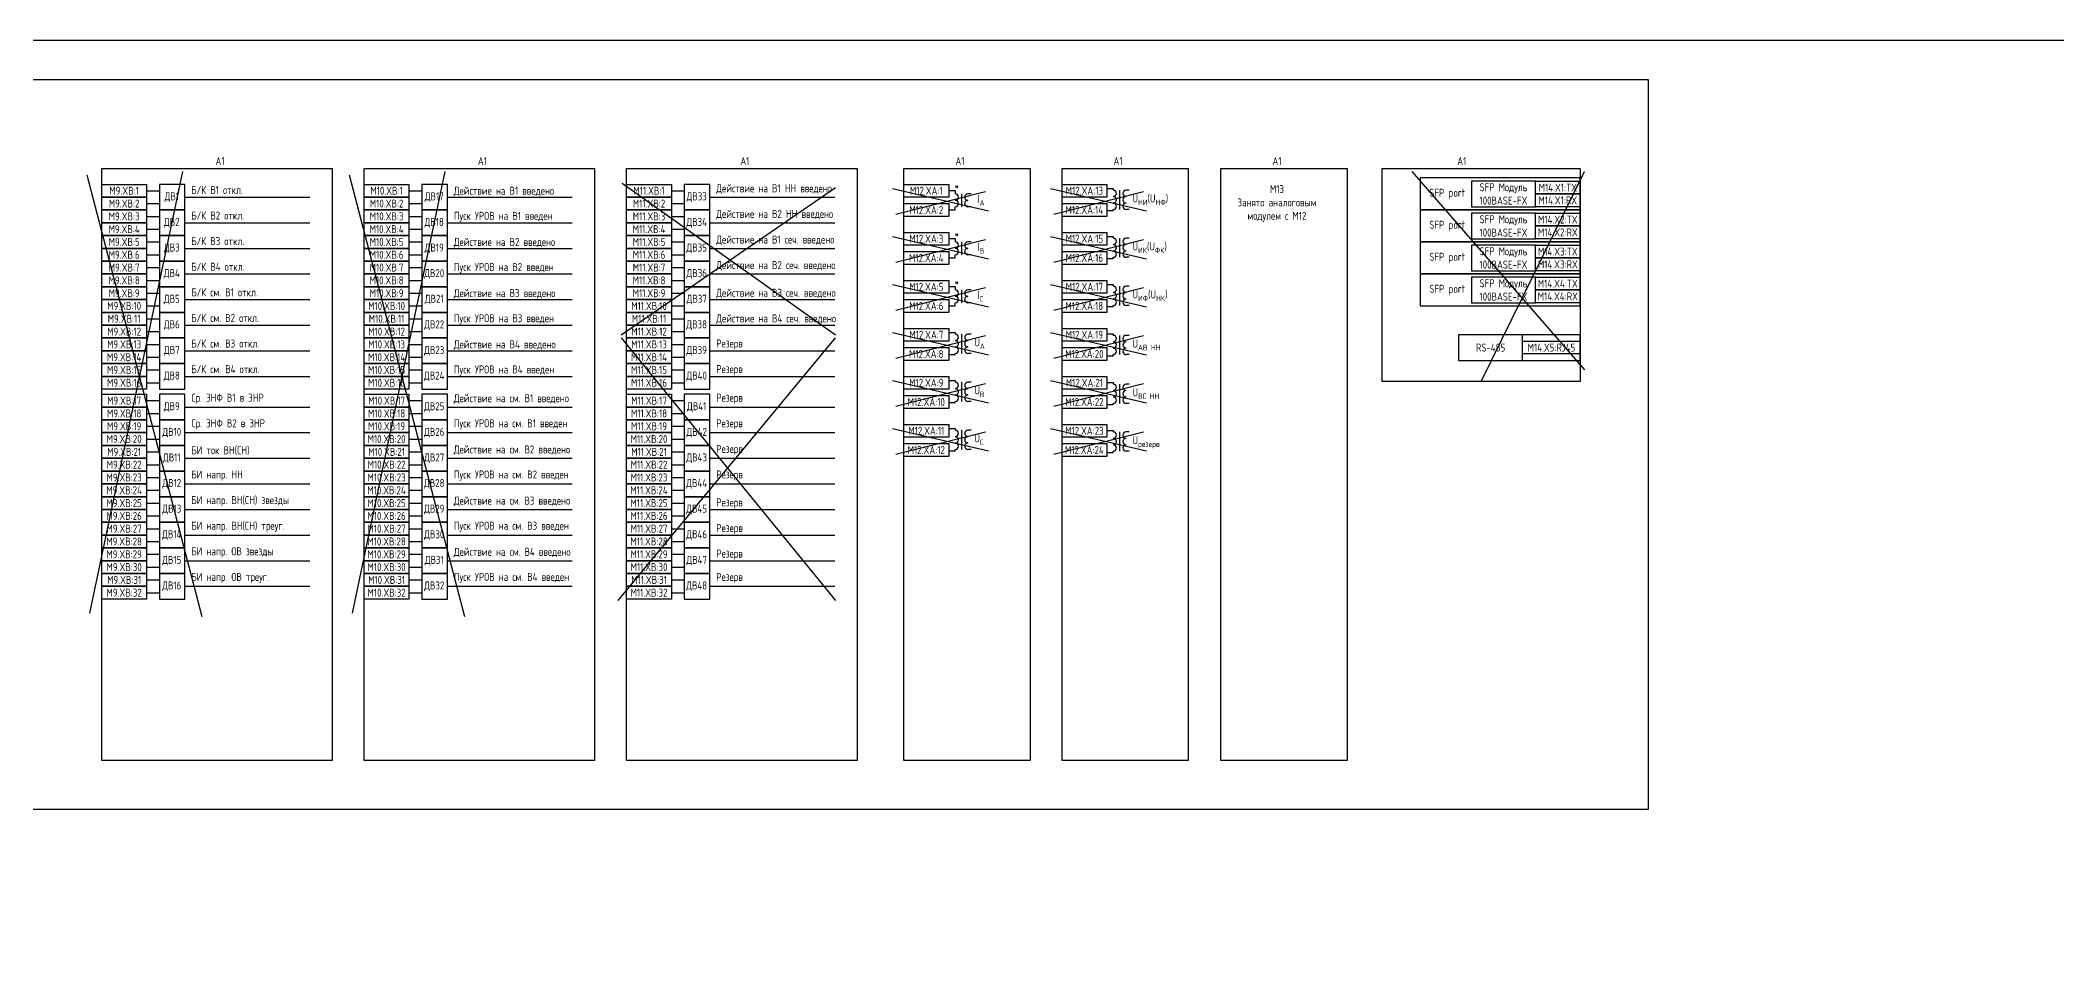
# Model space of a CAD drawing. Header units: millimetres. Extents: x -1036 to 3772, y -90 to 586.
# Drawn here: x -212 to 418, y 304 to 586 of the extents above; entities that cross this region are included whole.
import ezdxf

# ---------------------------------------------------------------- set-up
doc = ezdxf.new("R2010")
doc.units = ezdxf.units.MM
doc.styles.add('Gost_type_A', font='GOST_0.TTF')

msp = doc.modelspace()

# ---------------------------------------------------------------- linework, layer by layer
at = {"color": 6}
for p, q in [((-198, 544), (-162, 406)), ((-197, 407), (-168, 545)), ((-116, 544), (-80, 406)), ((-115, 407), (-86, 545)), ((216, 545), (270, 483)), ((237.7, 479.42), (270, 545)), ((-31, 494), (36, 540)), ((-30.72, 541.4), (36, 494)), ((53.78, 539.73), (83.78, 532.73)), ((54.78, 531.73), (82.78, 538.73)), ((103.17, 539.73), (133.17, 532.73)), ((104.17, 531.73), (132.17, 538.73)), ((53.78, 524.73), (83.78, 517.73)), ((54.78, 516.73), (82.78, 523.73)), ((103.17, 524.73), (133.17, 517.73)), ((104.17, 516.73), (132.17, 523.73)), ((53.78, 509.73), (83.78, 502.73)), ((54.78, 501.73), (82.78, 508.73)), ((103.17, 509.73), (133.17, 502.73)), ((104.17, 501.73), (132.17, 508.73)), ((53.78, 494.73), (83.78, 487.73)), ((54.78, 486.73), (82.78, 493.73)), ((103.17, 494.73), (133.17, 487.73)), ((104.17, 486.73), (132.17, 493.73)), ((53.78, 479.73), (83.78, 472.73)), ((103.17, 479.73), (133.17, 472.73)), ((54.78, 471.73), (82.78, 478.73)), ((104.17, 471.73), (132.17, 478.73)), ((53.78, 464.73), (83.78, 457.73)), ((54.78, 456.73), (82.78, 463.73)), ((103.17, 464.73), (133.17, 457.73)), ((104.17, 456.73), (132.17, 463.73))]:
    msp.add_line(p, q, dxfattribs=at)
for p, q in [((-179.31, 539), (-175.31, 539)), ((-167.31, 537), (-128.31, 537)), ((-97.31, 539), (-93.31, 539)), ((-85.31, 537), (-46.31, 537)), ((-15.31, 539), (-11.31, 539)), ((-3.31, 537), (35.69, 537)), ((73.33, 539), (71.33, 539)), ((-179.31, 535), (-175.31, 535)), ((-179.31, 531), (-175.31, 531)), ((-97.31, 535), (-93.31, 535)), ((-97.31, 531), (-93.31, 531)), ((-15.31, 535), (-11.31, 535)), ((-15.31, 531), (-11.31, 531)), ((71.33, 533), (73.33, 533)), ((-179.31, 527), (-175.31, 527)), ((-179.31, 523), (-175.31, 523)), ((-167.31, 529), (-128.31, 529)), ((-97.31, 527), (-93.31, 527)), ((-97.31, 523), (-93.31, 523)), ((-85.31, 529), (-46.31, 529)), ((-15.31, 527), (-11.31, 527)), ((-15.31, 523), (-11.31, 523)), ((-3.31, 529), (35.69, 529)), ((73.33, 524), (71.33, 524)), ((-179.31, 519), (-175.31, 519)), ((-167.31, 521), (-128.31, 521)), ((-97.31, 519), (-93.31, 519)), ((-85.31, 521), (-46.31, 521)), ((-15.31, 519), (-11.31, 519)), ((-3.31, 521), (35.69, 521)), ((71.33, 518), (73.33, 518)), ((-179.31, 515), (-175.31, 515)), ((-179.31, 511), (-175.31, 511)), ((-167.31, 513), (-128.31, 513)), ((-97.31, 515), (-93.31, 515)), ((-97.31, 511), (-93.31, 511)), ((-85.31, 513), (-46.31, 513)), ((-15.31, 515), (-11.31, 515)), ((-15.31, 511), (-11.31, 511)), ((-3.31, 513), (35.69, 513)), ((-179.31, 507), (-175.31, 507)), ((-167.31, 505), (-128.31, 505)), ((-97.31, 507), (-93.31, 507)), ((-85.31, 505), (-46.31, 505)), ((-15.31, 507), (-11.31, 507)), ((-3.31, 505), (35.69, 505)), ((73.33, 509), (71.33, 509)), ((-179.31, 503), (-175.31, 503)), ((-179.31, 499), (-175.31, 499)), ((-97.31, 503), (-93.31, 503)), ((-97.31, 499), (-93.31, 499)), ((-15.31, 503), (-11.31, 503)), ((-15.31, 499), (-11.31, 499)), ((71.33, 503), (73.33, 503)), ((-179.31, 495), (-175.31, 495)), ((-167.31, 497), (-128.31, 497)), ((-97.31, 495), (-93.31, 495)), ((-85.31, 497), (-46.31, 497)), ((-15.31, 495), (-11.31, 495)), ((-3.31, 497), (35.69, 497)), ((-179.31, 491), (-175.31, 491)), ((-179.31, 487), (-175.31, 487)), ((-167.31, 489), (-128.31, 489)), ((-97.31, 491), (-93.31, 491)), ((-97.31, 487), (-93.31, 487)), ((-85.31, 489), (-46.31, 489)), ((-15.31, 491), (-11.31, 491)), ((-15.31, 487), (-11.31, 487)), ((-3.31, 489), (35.69, 489)), ((-179.31, 483), (-175.31, 483)), ((-179.31, 479), (-175.31, 479)), ((-167.31, 481), (-128.31, 481)), ((-97.31, 483), (-93.31, 483)), ((-97.31, 479), (-93.31, 479)), ((-85.31, 481), (-46.31, 481)), ((-15.31, 483), (-11.31, 483)), ((-15.31, 479), (-11.31, 479)), ((-3.31, 481), (35.69, 481)), ((-179.31, 473.42), (-175.31, 473.42)), ((-97.31, 473.42), (-93.31, 473.42)), ((-15.31, 473.42), (-11.31, 473.42)), ((-179.31, 469.42), (-175.31, 469.42)), ((-167.31, 471.42), (-128.31, 471.42)), ((-97.31, 469.42), (-93.31, 469.42)), ((-85.31, 471.42), (-46.31, 471.42)), ((-15.31, 469.42), (-11.31, 469.42)), ((-3.31, 471.42), (35.69, 471.42)), ((-179.31, 465.42), (-175.31, 465.42)), ((-179.31, 461.42), (-175.31, 461.42)), ((-167.31, 463.42), (-128.31, 463.42)), ((-97.31, 465.42), (-93.31, 465.42)), ((-97.31, 461.42), (-93.31, 461.42)), ((-85.31, 463.42), (-46.31, 463.42)), ((-15.31, 465.42), (-11.31, 465.42)), ((-15.31, 461.42), (-11.31, 461.42)), ((-3.31, 463.42), (35.69, 463.42)), ((-179.31, 457.42), (-175.31, 457.42)), ((-167.31, 455.42), (-128.31, 455.42)), ((-97.31, 457.42), (-93.31, 457.42)), ((-85.31, 455.42), (-46.31, 455.42)), ((-15.31, 457.42), (-11.31, 457.42)), ((-3.31, 455.42), (35.69, 455.42)), ((-179.31, 453.42), (-175.31, 453.42)), ((-179.31, 449.42), (-175.31, 449.42)), ((-167.31, 447.42), (-128.31, 447.42)), ((-97.31, 453.42), (-93.31, 453.42)), ((-97.31, 449.42), (-93.31, 449.42)), ((-85.31, 447.42), (-46.31, 447.42)), ((-15.31, 453.42), (-11.31, 453.42)), ((-15.31, 449.42), (-11.31, 449.42)), ((-3.31, 447.42), (35.69, 447.42)), ((-179.31, 445.42), (-175.31, 445.42)), ((-179.31, 441.42), (-175.31, 441.42)), ((-97.31, 445.42), (-93.31, 445.42)), ((-97.31, 441.42), (-93.31, 441.42)), ((-15.31, 445.42), (-11.31, 445.42)), ((-15.31, 441.42), (-11.31, 441.42)), ((-179.31, 437.42), (-175.31, 437.42)), ((-167.31, 439.42), (-128.31, 439.42)), ((-97.31, 437.42), (-93.31, 437.42)), ((-85.31, 439.42), (-46.31, 439.42)), ((-15.31, 437.42), (-11.31, 437.42)), ((-3.31, 439.42), (35.69, 439.42)), ((-179.31, 433.42), (-175.31, 433.42)), ((-179.31, 429.42), (-175.31, 429.42)), ((-167.31, 431.42), (-128.31, 431.42)), ((-97.31, 433.42), (-93.31, 433.42)), ((-97.31, 429.42), (-93.31, 429.42)), ((-85.31, 431.42), (-46.31, 431.42)), ((-15.31, 433.42), (-11.31, 433.42)), ((-15.31, 429.42), (-11.31, 429.42)), ((-3.31, 431.42), (35.69, 431.42)), ((-179.31, 425.42), (-175.31, 425.42)), ((-167.31, 423.42), (-128.31, 423.42)), ((-97.31, 425.42), (-93.31, 425.42)), ((-85.31, 423.42), (-46.31, 423.42)), ((-15.31, 425.42), (-11.31, 425.42)), ((-3.31, 423.42), (35.69, 423.42)), ((-179.31, 421.42), (-175.31, 421.42)), ((-179.31, 417.42), (-175.31, 417.42)), ((-97.31, 421.42), (-93.31, 421.42)), ((-97.31, 417.42), (-93.31, 417.42)), ((-15.31, 421.42), (-11.31, 421.42)), ((-15.31, 417.42), (-11.31, 417.42)), ((-179.31, 413.42), (-175.31, 413.42)), ((-167.31, 415.42), (-128.31, 415.42)), ((-97.31, 413.42), (-93.31, 413.42)), ((-85.31, 415.42), (-46.31, 415.42)), ((-15.31, 413.42), (-11.31, 413.42)), ((-3.31, 415.42), (35.69, 415.42))]:
    msp.add_line(p, q)
at = {"ltscale": 4}
for p, q in [((73.33, 539), (73.33, 538)), ((73.33, 538.5), (73.33, 538)), ((75.33, 538), (75.33, 534)), ((75.33, 538), (75.33, 534)), ((78.33, 538), (77.33, 538)), ((78.33, 538), (77.33, 538)), ((120.72, 539.69), (122.72, 539.69)), ((122.72, 539.69), (122.72, 539.19)), ((122.72, 539.69), (122.72, 539.19)), ((124.72, 539.19), (124.72, 535.19)), ((124.72, 537.19), (124.72, 533.19)), ((127.72, 539.19), (126.72, 539.19)), ((73.33, 533), (73.33, 534)), ((78.33, 534), (77.33, 534)), ((78.33, 534), (77.33, 534)), ((122.72, 532.69), (120.72, 532.69)), ((122.72, 532.69), (122.72, 533.19)), ((127.72, 533.19), (126.72, 533.19)), ((73.33, 524), (73.33, 523)), ((73.33, 523.5), (73.33, 523)), ((75.33, 523), (75.33, 519)), ((75.33, 523), (75.33, 519)), ((78.33, 523), (77.33, 523)), ((78.33, 523), (77.33, 523)), ((120.72, 524.7), (122.72, 524.7)), ((122.72, 524.7), (122.72, 524.2)), ((122.72, 524.7), (122.72, 524.2)), ((124.72, 524.2), (124.72, 520.2)), ((127.72, 524.2), (126.72, 524.2)), ((73.33, 518), (73.33, 519)), ((78.33, 519), (77.33, 519)), ((78.33, 519), (77.33, 519)), ((122.72, 517.7), (120.72, 517.7)), ((122.72, 517.7), (122.72, 518.2)), ((124.72, 522.2), (124.72, 518.2)), ((127.72, 518.2), (126.72, 518.2)), ((73.33, 509), (73.33, 508)), ((73.33, 508.5), (73.33, 508)), ((73.33, 503), (73.33, 504)), ((75.33, 508), (75.33, 504)), ((75.33, 508), (75.33, 504)), ((78.33, 508), (77.33, 508)), ((78.33, 508), (77.33, 508)), ((78.33, 504), (77.33, 504)), ((78.33, 504), (77.33, 504)), ((120.72, 509.69), (122.72, 509.69)), ((122.72, 509.69), (122.72, 509.19)), ((122.72, 509.69), (122.72, 509.19)), ((124.72, 509.19), (124.72, 505.19)), ((124.72, 507.19), (124.72, 503.19)), ((127.72, 509.19), (126.72, 509.19)), ((122.72, 502.69), (120.72, 502.69)), ((122.72, 502.69), (122.72, 503.19)), ((127.72, 503.19), (126.72, 503.19)), ((71.33, 494.69), (73.33, 494.69)), ((73.33, 494.69), (73.33, 494.19)), ((73.33, 494.69), (73.33, 494.19)), ((75.33, 494.19), (75.33, 490.19)), ((75.33, 492.19), (75.33, 488.19)), ((78.33, 494.19), (77.33, 494.19)), ((120.72, 494.31), (122.72, 494.31)), ((122.72, 494.31), (122.72, 493.81)), ((122.72, 494.31), (122.72, 493.81)), ((124.72, 493.81), (124.72, 489.81)), ((124.72, 491.81), (124.72, 487.81)), ((127.72, 493.81), (126.72, 493.81)), ((73.33, 487.69), (71.33, 487.69)), ((73.33, 487.69), (73.33, 488.19)), ((78.33, 488.19), (77.33, 488.19)), ((122.72, 487.31), (120.72, 487.31)), ((122.72, 487.31), (122.72, 487.81)), ((127.72, 487.81), (126.72, 487.81)), ((71.33, 479.69), (73.33, 479.69)), ((73.33, 479.69), (73.33, 479.19)), ((73.33, 479.69), (73.33, 479.19)), ((75.33, 479.19), (75.33, 475.19)), ((78.33, 479.19), (77.33, 479.19)), ((120.72, 479.08), (122.72, 479.08)), ((122.72, 479.08), (122.72, 478.58)), ((122.72, 479.08), (122.72, 478.58)), ((73.33, 472.69), (71.33, 472.69)), ((73.33, 472.69), (73.33, 473.19)), ((75.33, 477.19), (75.33, 473.19)), ((78.33, 473.19), (77.33, 473.19)), ((122.72, 472.08), (122.72, 472.58)), ((124.72, 478.58), (124.72, 474.58)), ((124.72, 476.58), (124.72, 472.58)), ((127.72, 478.58), (126.72, 478.58)), ((127.72, 472.58), (126.72, 472.58)), ((122.72, 472.08), (120.72, 472.08)), ((71.33, 464.69), (73.33, 464.69)), ((73.33, 464.69), (73.33, 464.19)), ((73.33, 464.69), (73.33, 464.19)), ((75.33, 464.19), (75.33, 460.19)), ((75.33, 462.19), (75.33, 458.19)), ((78.33, 464.19), (77.33, 464.19)), ((120.72, 464.13), (122.72, 464.13)), ((122.72, 464.13), (122.72, 463.63)), ((122.72, 464.13), (122.72, 463.63)), ((124.72, 463.63), (124.72, 459.63)), ((124.72, 461.63), (124.72, 457.63)), ((127.72, 463.63), (126.72, 463.63)), ((73.33, 457.69), (71.33, 457.69)), ((73.33, 457.69), (73.33, 458.19)), ((78.33, 458.19), (77.33, 458.19)), ((122.72, 457.13), (120.72, 457.13)), ((122.72, 457.13), (122.72, 457.63)), ((127.72, 457.63), (126.72, 457.63))]:
    msp.add_line(p, q, dxfattribs=at)
at = {"color": 114, "true_color": 0x139b48}
for p, q in [((-32, 411), (36, 493)), ((-31, 493), (36, 411))]:
    msp.add_line(p, q, dxfattribs=at)
for points in [[(-1036, 586), (3772, 586), (3772, -90), (-1036, -90)], [(-841.22, 573.71), (289.84, 573.71), (289.84, 345.73), (-841.22, 345.73)], [(-193.31, 546), (-121.31, 546), (-121.31, 361), (-193.31, 361)], [(-111.31, 546), (-39.31, 546), (-39.31, 361), (-111.31, 361)], [(-29.31, 546), (42.69, 546), (42.69, 361), (-29.31, 361)], [(57.33, 546), (96.72, 546), (96.72, 361), (57.33, 361)], [(106.72, 546), (146.12, 546), (146.12, 361), (106.72, 361)], [(156.38, 546), (195.77, 546), (195.77, 361), (156.38, 361)], [(206.76, 546), (268.64, 546), (268.64, 479.42), (206.76, 479.42)], [(268.64, 543), (218.64, 543), (218.64, 533), (268.64, 533)], [(254.64, 542), (268.64, 542), (268.64, 538), (254.64, 538)], [(-193.31, 541), (-179.31, 541), (-179.31, 537), (-193.31, 537)], [(-193.31, 537), (-179.31, 537), (-179.31, 533), (-193.31, 533)], [(-111.31, 541), (-97.31, 541), (-97.31, 537), (-111.31, 537)], [(-111.31, 537), (-97.31, 537), (-97.31, 533), (-111.31, 533)], [(-29.31, 541), (-15.31, 541), (-15.31, 537), (-29.31, 537)], [(-29.31, 537), (-15.31, 537), (-15.31, 533), (-29.31, 533)], [(57.33, 541), (71.33, 541), (71.33, 537), (57.33, 537)], [(106.72, 541), (120.72, 541), (120.72, 537), (106.72, 537)], [(254.64, 538), (268.64, 538), (268.64, 534), (254.64, 534)], [(-193.31, 533), (-179.31, 533), (-179.31, 529), (-193.31, 529)], [(-111.31, 533), (-97.31, 533), (-97.31, 529), (-111.31, 529)], [(-29.31, 533), (-15.31, 533), (-15.31, 529), (-29.31, 529)], [(57.33, 535), (71.33, 535), (71.33, 531), (57.33, 531)], [(106.72, 535), (120.72, 535), (120.72, 531), (106.72, 531)], [(268.64, 533), (218.64, 533), (218.64, 523), (268.64, 523)], [(254.64, 532), (268.64, 532), (268.64, 528), (254.64, 528)], [(-193.31, 529), (-179.31, 529), (-179.31, 525), (-193.31, 525)], [(-193.31, 525), (-179.31, 525), (-179.31, 521), (-193.31, 521)], [(-111.31, 529), (-97.31, 529), (-97.31, 525), (-111.31, 525)], [(-111.31, 525), (-97.31, 525), (-97.31, 521), (-111.31, 521)], [(-29.31, 529), (-15.31, 529), (-15.31, 525), (-29.31, 525)], [(-29.31, 525), (-15.31, 525), (-15.31, 521), (-29.31, 521)], [(57.33, 526), (71.33, 526), (71.33, 522), (57.33, 522)], [(106.72, 526.01), (120.72, 526.01), (120.72, 522.01), (106.72, 522.01)], [(268.64, 523), (218.64, 523), (218.64, 513), (268.64, 513)], [(254.64, 528), (268.64, 528), (268.64, 524), (254.64, 524)], [(-193.31, 521), (-179.31, 521), (-179.31, 517), (-193.31, 517)], [(-193.31, 517), (-179.31, 517), (-179.31, 513), (-193.31, 513)], [(-111.31, 521), (-97.31, 521), (-97.31, 517), (-111.31, 517)], [(-111.31, 517), (-97.31, 517), (-97.31, 513), (-111.31, 513)], [(-29.31, 521), (-15.31, 521), (-15.31, 517), (-29.31, 517)], [(-29.31, 517), (-15.31, 517), (-15.31, 513), (-29.31, 513)], [(57.33, 520), (71.33, 520), (71.33, 516), (57.33, 516)], [(106.72, 520.01), (120.72, 520.01), (120.72, 516.01), (106.72, 516.01)], [(254.64, 522), (268.64, 522), (268.64, 518), (254.64, 518)], [(254.64, 518), (268.64, 518), (268.64, 514), (254.64, 514)], [(-193.31, 513), (-179.31, 513), (-179.31, 509), (-193.31, 509)], [(-111.31, 513), (-97.31, 513), (-97.31, 509), (-111.31, 509)], [(-29.31, 513), (-15.31, 513), (-15.31, 509), (-29.31, 509)], [(57.33, 511), (71.33, 511), (71.33, 507), (57.33, 507)], [(106.72, 511), (120.72, 511), (120.72, 507), (106.72, 507)], [(268.64, 513), (218.64, 513), (218.64, 503), (268.64, 503)], [(254.64, 512), (268.64, 512), (268.64, 508), (254.64, 508)], [(-193.31, 509), (-179.31, 509), (-179.31, 505), (-193.31, 505)], [(-193.31, 505), (-179.31, 505), (-179.31, 501), (-193.31, 501)], [(-111.31, 509), (-97.31, 509), (-97.31, 505), (-111.31, 505)], [(-111.31, 505), (-97.31, 505), (-97.31, 501), (-111.31, 501)], [(-29.31, 509), (-15.31, 509), (-15.31, 505), (-29.31, 505)], [(-29.31, 505), (-15.31, 505), (-15.31, 501), (-29.31, 501)], [(57.33, 505), (71.33, 505), (71.33, 501), (57.33, 501)], [(106.72, 505), (120.72, 505), (120.72, 501), (106.72, 501)], [(254.64, 508), (268.64, 508), (268.64, 504), (254.64, 504)], [(-193.31, 501), (-179.31, 501), (-179.31, 497), (-193.31, 497)], [(-111.31, 501), (-97.31, 501), (-97.31, 497), (-111.31, 497)], [(-29.31, 501), (-15.31, 501), (-15.31, 497), (-29.31, 497)], [(-193.31, 497), (-179.31, 497), (-179.31, 493), (-193.31, 493)], [(-193.31, 493), (-179.31, 493), (-179.31, 489), (-193.31, 489)], [(-111.31, 497), (-97.31, 497), (-97.31, 493), (-111.31, 493)], [(-111.31, 493), (-97.31, 493), (-97.31, 489), (-111.31, 489)], [(-29.31, 497), (-15.31, 497), (-15.31, 493), (-29.31, 493)], [(-29.31, 493), (-15.31, 493), (-15.31, 489), (-29.31, 489)], [(57.33, 496), (71.33, 496), (71.33, 492), (57.33, 492)], [(106.72, 496), (120.72, 496), (120.72, 492), (106.72, 492)], [(250.64, 492), (268.64, 492), (268.64, 488), (250.64, 488)], [(-193.31, 489), (-179.31, 489), (-179.31, 485), (-193.31, 485)], [(-111.31, 489), (-97.31, 489), (-97.31, 485), (-111.31, 485)], [(-29.31, 489), (-15.31, 489), (-15.31, 485), (-29.31, 485)], [(57.33, 490), (71.33, 490), (71.33, 486), (57.33, 486)], [(106.72, 490), (120.72, 490), (120.72, 486), (106.72, 486)], [(-193.31, 485), (-179.31, 485), (-179.31, 481), (-193.31, 481)], [(-193.31, 481), (-179.31, 481), (-179.31, 477), (-193.31, 477)], [(-111.31, 485), (-97.31, 485), (-97.31, 481), (-111.31, 481)], [(-111.31, 481), (-97.31, 481), (-97.31, 477), (-111.31, 477)], [(-29.31, 485), (-15.31, 485), (-15.31, 481), (-29.31, 481)], [(-29.31, 481), (-15.31, 481), (-15.31, 477), (-29.31, 477)], [(57.33, 481), (71.33, 481), (71.33, 477), (57.33, 477)], [(106.72, 481), (120.72, 481), (120.72, 477), (106.72, 477)], [(-193.31, 475.42), (-179.31, 475.42), (-179.31, 471.42), (-193.31, 471.42)], [(-111.31, 475.42), (-97.31, 475.42), (-97.31, 471.42), (-111.31, 471.42)], [(-29.31, 475.42), (-15.31, 475.42), (-15.31, 471.42), (-29.31, 471.42)], [(57.33, 475), (71.33, 475), (71.33, 471), (57.33, 471)], [(106.72, 475), (120.72, 475), (120.72, 471), (106.72, 471)], [(-193.31, 471.42), (-179.31, 471.42), (-179.31, 467.42), (-193.31, 467.42)], [(-193.31, 467.42), (-179.31, 467.42), (-179.31, 463.42), (-193.31, 463.42)], [(-111.31, 471.42), (-97.31, 471.42), (-97.31, 467.42), (-111.31, 467.42)], [(-111.31, 467.42), (-97.31, 467.42), (-97.31, 463.42), (-111.31, 463.42)], [(-29.31, 471.42), (-15.31, 471.42), (-15.31, 467.42), (-29.31, 467.42)], [(-29.31, 467.42), (-15.31, 467.42), (-15.31, 463.42), (-29.31, 463.42)], [(-193.31, 463.42), (-179.31, 463.42), (-179.31, 459.42), (-193.31, 459.42)], [(-111.31, 463.42), (-97.31, 463.42), (-97.31, 459.42), (-111.31, 459.42)], [(-29.31, 463.42), (-15.31, 463.42), (-15.31, 459.42), (-29.31, 459.42)], [(57.33, 466), (71.33, 466), (71.33, 462), (57.33, 462)], [(57.33, 460), (71.33, 460), (71.33, 456), (57.33, 456)], [(106.72, 466), (120.72, 466), (120.72, 462), (106.72, 462)], [(106.72, 460), (120.72, 460), (120.72, 456), (106.72, 456)], [(-193.31, 459.42), (-179.31, 459.42), (-179.31, 455.42), (-193.31, 455.42)], [(-193.31, 455.42), (-179.31, 455.42), (-179.31, 451.42), (-193.31, 451.42)], [(-111.31, 459.42), (-97.31, 459.42), (-97.31, 455.42), (-111.31, 455.42)], [(-111.31, 455.42), (-97.31, 455.42), (-97.31, 451.42), (-111.31, 451.42)], [(-29.31, 459.42), (-15.31, 459.42), (-15.31, 455.42), (-29.31, 455.42)], [(-29.31, 455.42), (-15.31, 455.42), (-15.31, 451.42), (-29.31, 451.42)], [(-193.31, 451.42), (-179.31, 451.42), (-179.31, 447.42), (-193.31, 447.42)], [(-193.31, 447.42), (-179.31, 447.42), (-179.31, 443.42), (-193.31, 443.42)], [(-111.31, 451.42), (-97.31, 451.42), (-97.31, 447.42), (-111.31, 447.42)], [(-111.31, 447.42), (-97.31, 447.42), (-97.31, 443.42), (-111.31, 443.42)], [(-29.31, 451.42), (-15.31, 451.42), (-15.31, 447.42), (-29.31, 447.42)], [(-29.31, 447.42), (-15.31, 447.42), (-15.31, 443.42), (-29.31, 443.42)], [(-193.31, 443.42), (-179.31, 443.42), (-179.31, 439.42), (-193.31, 439.42)], [(-111.31, 443.42), (-97.31, 443.42), (-97.31, 439.42), (-111.31, 439.42)], [(-29.31, 443.42), (-15.31, 443.42), (-15.31, 439.42), (-29.31, 439.42)], [(-193.31, 439.42), (-179.31, 439.42), (-179.31, 435.42), (-193.31, 435.42)], [(-193.31, 435.42), (-179.31, 435.42), (-179.31, 431.42), (-193.31, 431.42)], [(-111.31, 439.42), (-97.31, 439.42), (-97.31, 435.42), (-111.31, 435.42)], [(-111.31, 435.42), (-97.31, 435.42), (-97.31, 431.42), (-111.31, 431.42)], [(-29.31, 439.42), (-15.31, 439.42), (-15.31, 435.42), (-29.31, 435.42)], [(-29.31, 435.42), (-15.31, 435.42), (-15.31, 431.42), (-29.31, 431.42)], [(-193.31, 431.42), (-179.31, 431.42), (-179.31, 427.42), (-193.31, 427.42)], [(-111.31, 431.42), (-97.31, 431.42), (-97.31, 427.42), (-111.31, 427.42)], [(-29.31, 431.42), (-15.31, 431.42), (-15.31, 427.42), (-29.31, 427.42)], [(-193.31, 427.42), (-179.31, 427.42), (-179.31, 423.42), (-193.31, 423.42)], [(-193.31, 423.42), (-179.31, 423.42), (-179.31, 419.42), (-193.31, 419.42)], [(-111.31, 427.42), (-97.31, 427.42), (-97.31, 423.42), (-111.31, 423.42)], [(-111.31, 423.42), (-97.31, 423.42), (-97.31, 419.42), (-111.31, 419.42)], [(-29.31, 427.42), (-15.31, 427.42), (-15.31, 423.42), (-29.31, 423.42)], [(-29.31, 423.42), (-15.31, 423.42), (-15.31, 419.42), (-29.31, 419.42)], [(-193.31, 419.42), (-179.31, 419.42), (-179.31, 415.42), (-193.31, 415.42)], [(-111.31, 419.42), (-97.31, 419.42), (-97.31, 415.42), (-111.31, 415.42)], [(-29.31, 419.42), (-15.31, 419.42), (-15.31, 415.42), (-29.31, 415.42)], [(-193.31, 415.42), (-179.31, 415.42), (-179.31, 411.42), (-193.31, 411.42)], [(-111.31, 415.42), (-97.31, 415.42), (-97.31, 411.42), (-111.31, 411.42)], [(-29.31, 415.42), (-15.31, 415.42), (-15.31, 411.42), (-29.31, 411.42)]]:
    msp.add_lwpolyline(points, close=True)
at = {"linetype": 'Continuous', "lineweight": 25, "ltscale": 4}
for points in [[(234.64, 534), (254.64, 534), (254.64, 542), (234.64, 542)], [(234.64, 524), (254.64, 524), (254.64, 532), (234.64, 532)], [(234.64, 514), (254.64, 514), (254.64, 522), (234.64, 522)], [(234.64, 504), (254.64, 504), (254.64, 512), (234.64, 512)], [(230.64, 486), (268.64, 486), (268.64, 494), (230.64, 494)], [(230.64, 486), (250.64, 486), (250.64, 494), (230.64, 494)]]:
    msp.add_lwpolyline(points, close=True, dxfattribs=at)
at = {"ltscale": 4}
for points in [[(-175.31, 533), (-167.31, 533), (-167.31, 541), (-175.31, 541)], [(-93.31, 533), (-85.31, 533), (-85.31, 541), (-93.31, 541)], [(-11.31, 533), (-3.31, 533), (-3.31, 541), (-11.31, 541)], [(-175.31, 525), (-167.31, 525), (-167.31, 533), (-175.31, 533)], [(-93.31, 525), (-85.31, 525), (-85.31, 533), (-93.31, 533)], [(-11.31, 525), (-3.31, 525), (-3.31, 533), (-11.31, 533)], [(-175.31, 517), (-167.31, 517), (-167.31, 525), (-175.31, 525)], [(-93.31, 517), (-85.31, 517), (-85.31, 525), (-93.31, 525)], [(-11.31, 517), (-3.31, 517), (-3.31, 525), (-11.31, 525)], [(-175.31, 509), (-167.31, 509), (-167.31, 517), (-175.31, 517)], [(-93.31, 509), (-85.31, 509), (-85.31, 517), (-93.31, 517)], [(-11.31, 509), (-3.31, 509), (-3.31, 517), (-11.31, 517)], [(-175.31, 501), (-167.31, 501), (-167.31, 509), (-175.31, 509)], [(-93.31, 501), (-85.31, 501), (-85.31, 509), (-93.31, 509)], [(-11.31, 501), (-3.31, 501), (-3.31, 509), (-11.31, 509)], [(-175.31, 493), (-167.31, 493), (-167.31, 501), (-175.31, 501)], [(-93.31, 493), (-85.31, 493), (-85.31, 501), (-93.31, 501)], [(-11.31, 493), (-3.31, 493), (-3.31, 501), (-11.31, 501)], [(-175.31, 485), (-167.31, 485), (-167.31, 493), (-175.31, 493)], [(-93.31, 485), (-85.31, 485), (-85.31, 493), (-93.31, 493)], [(-11.31, 485), (-3.31, 485), (-3.31, 493), (-11.31, 493)], [(-175.31, 477), (-167.31, 477), (-167.31, 485), (-175.31, 485)], [(-93.31, 477), (-85.31, 477), (-85.31, 485), (-93.31, 485)], [(-11.31, 477), (-3.31, 477), (-3.31, 485), (-11.31, 485)], [(-175.31, 467.42), (-167.31, 467.42), (-167.31, 475.42), (-175.31, 475.42)], [(-93.31, 467.42), (-85.31, 467.42), (-85.31, 475.42), (-93.31, 475.42)], [(-11.31, 467.42), (-3.31, 467.42), (-3.31, 475.42), (-11.31, 475.42)], [(-175.31, 459.42), (-167.31, 459.42), (-167.31, 467.42), (-175.31, 467.42)], [(-93.31, 459.42), (-85.31, 459.42), (-85.31, 467.42), (-93.31, 467.42)], [(-11.31, 459.42), (-3.31, 459.42), (-3.31, 467.42), (-11.31, 467.42)], [(-175.31, 451.42), (-167.31, 451.42), (-167.31, 459.42), (-175.31, 459.42)], [(-93.31, 451.42), (-85.31, 451.42), (-85.31, 459.42), (-93.31, 459.42)], [(-11.31, 451.42), (-3.31, 451.42), (-3.31, 459.42), (-11.31, 459.42)], [(-175.31, 443.42), (-167.31, 443.42), (-167.31, 451.42), (-175.31, 451.42)], [(-93.31, 443.42), (-85.31, 443.42), (-85.31, 451.42), (-93.31, 451.42)], [(-11.31, 443.42), (-3.31, 443.42), (-3.31, 451.42), (-11.31, 451.42)], [(-175.31, 435.42), (-167.31, 435.42), (-167.31, 443.42), (-175.31, 443.42)], [(-93.31, 435.42), (-85.31, 435.42), (-85.31, 443.42), (-93.31, 443.42)], [(-11.31, 435.42), (-3.31, 435.42), (-3.31, 443.42), (-11.31, 443.42)], [(-175.31, 427.42), (-167.31, 427.42), (-167.31, 435.42), (-175.31, 435.42)], [(-93.31, 427.42), (-85.31, 427.42), (-85.31, 435.42), (-93.31, 435.42)], [(-11.31, 427.42), (-3.31, 427.42), (-3.31, 435.42), (-11.31, 435.42)], [(-175.31, 419.42), (-167.31, 419.42), (-167.31, 427.42), (-175.31, 427.42)], [(-93.31, 419.42), (-85.31, 419.42), (-85.31, 427.42), (-93.31, 427.42)], [(-11.31, 419.42), (-3.31, 419.42), (-3.31, 427.42), (-11.31, 427.42)], [(-175.31, 411.42), (-167.31, 411.42), (-167.31, 419.42), (-175.31, 419.42)], [(-93.31, 411.42), (-85.31, 411.42), (-85.31, 419.42), (-93.31, 419.42)], [(-11.31, 411.42), (-3.31, 411.42), (-3.31, 419.42), (-11.31, 419.42)]]:
    msp.add_lwpolyline(points, close=True, dxfattribs=at)
for centre, start, end in [((73.33, 537), 270, 90), ((73.33, 537), 270, 90), ((73.33, 535), 270, 90), ((73.33, 535), 270, 90), ((77.33, 537), 90, 270), ((77.33, 537), 90, 270), ((77.33, 535), 90, 270), ((77.33, 535), 90, 270), ((122.72, 538.19), 270, 90), ((122.72, 536.19), 270, 90), ((126.72, 538.19), 90, 270), ((126.72, 538.19), 90, 270), ((126.72, 536.19), 90, 270), ((126.72, 536.19), 90, 270), ((122.72, 534.19), 270, 90), ((126.72, 534.19), 90, 270), ((73.33, 522), 270, 90), ((73.33, 522), 270, 90), ((77.33, 522), 90, 270), ((77.33, 522), 90, 270), ((122.72, 523.2), 270, 90), ((126.72, 523.2), 90, 270), ((126.72, 523.2), 90, 270), ((73.33, 520), 270, 90), ((73.33, 520), 270, 90), ((77.33, 520), 90, 270), ((77.33, 520), 90, 270), ((122.72, 521.2), 270, 90), ((122.72, 519.2), 270, 90), ((126.72, 521.2), 90, 270), ((126.72, 521.2), 90, 270), ((126.72, 519.2), 90, 270), ((73.33, 507), 270, 90), ((73.33, 507), 270, 90), ((73.33, 505), 270, 90), ((73.33, 505), 270, 90), ((77.33, 507), 90, 270), ((77.33, 507), 90, 270), ((77.33, 505), 90, 270), ((77.33, 505), 90, 270), ((122.72, 508.19), 270, 90), ((122.72, 506.19), 270, 90), ((122.72, 504.19), 270, 90), ((126.72, 508.19), 90, 270), ((126.72, 508.19), 90, 270), ((126.72, 506.19), 90, 270), ((126.72, 506.19), 90, 270), ((126.72, 504.19), 90, 270), ((73.33, 493.19), 270, 90), ((73.33, 491.19), 270, 90), ((77.33, 493.19), 90, 270), ((77.33, 493.19), 90, 270), ((77.33, 491.19), 90, 270), ((77.33, 491.19), 90, 270), ((122.72, 492.81), 270, 90), ((122.72, 490.81), 270, 90), ((126.72, 492.81), 90, 270), ((126.72, 492.81), 90, 270), ((126.72, 490.81), 90, 270), ((126.72, 490.81), 90, 270), ((73.33, 489.19), 270, 90), ((77.33, 489.19), 90, 270), ((122.72, 488.81), 270, 90), ((126.72, 488.81), 90, 270), ((73.33, 478.19), 270, 90), ((77.33, 478.19), 90, 270), ((77.33, 478.19), 90, 270), ((73.33, 476.19), 270, 90), ((73.33, 474.19), 270, 90), ((77.33, 476.19), 90, 270), ((77.33, 476.19), 90, 270), ((77.33, 474.19), 90, 270), ((122.72, 477.58), 270, 90), ((122.72, 475.58), 270, 90), ((122.72, 473.58), 270, 90), ((126.72, 477.58), 90, 270), ((126.72, 477.58), 90, 270), ((126.72, 475.58), 90, 270), ((126.72, 475.58), 90, 270), ((126.72, 473.58), 90, 270), ((73.33, 463.19), 270, 90), ((73.33, 461.19), 270, 90), ((73.33, 459.19), 270, 90), ((77.33, 463.19), 90, 270), ((77.33, 463.19), 90, 270), ((77.33, 461.19), 90, 270), ((77.33, 461.19), 90, 270), ((77.33, 459.19), 90, 270), ((122.72, 462.63), 270, 90), ((122.72, 460.63), 270, 90), ((126.72, 462.63), 90, 270), ((126.72, 462.63), 90, 270), ((126.72, 460.63), 90, 270), ((126.72, 460.63), 90, 270), ((122.72, 458.63), 270, 90), ((126.72, 458.63), 90, 270)]:
    msp.add_arc(centre, 1, start, end, dxfattribs=at)

# ---------------------------------------------------------------- texts
at = {"char_height": 2.5, "attachment_point": 8, "line_spacing_factor": 0.9, "style": 'Gost_type_A'}
for insert, width in [((-156.37, 547), 73.8762), ((-74.37, 547), 73.8762), ((7.63, 547), 73.8762), ((74.83, 547), 35), ((124.22, 547), 35), ((173.88, 547), 35), ((231.64, 547), 74.0002)]:
    msp.add_mtext('A1', dxfattribs=dict(at, insert=insert, width=width))
at = {"char_height": 2.5, "style": 'Gost_type_A'}
for s, insert, width, attachment_point in [('M9.XВ:2', (-186.31, 535), 14, 5), ('M9.XВ:1', (-186.31, 539), 14, 5), ('ДВ1', (-171.43, 537), 7.7588, 5), ('Б/К В1 откл.', (-165.31, 538), 30.8621, 7), ('M10.XВ:2', (-104.31, 535), 14, 5), ('M10.XВ:1', (-104.31, 539), 14, 5), ('ДВ17', (-89.43, 537), 7.7588, 5), ('\\pxt6;Действие на В1 введено', (-83.31, 537.24), 39.2787, 7), ('M11.XВ:2', (-22.31, 535), 14, 5), ('M11.XВ:1', (-22.31, 539), 14, 5), ('ДВ33', (-7.43, 537), 7.7588, 5), ('Действие на В1 НН введено', (-1.31, 538), 41.9385, 7), ('M12.XA:1', (64.33, 539), 14, 5), ('*', (73.83, 540.5), 3, 5), ('\\A1;I{\\H0.7x;\\S^ A ;}', (80.33, 536), 8, 4), ('M12.XA:13', (113.72, 539.01), 14, 5), ('\\A1;U{\\H0.7x;\\S^ НИ;}(U{\\H0.7x;\\S^ НФ;})', (128.72, 536.19), 12, 4), ('M13^JЗанято аналоговым модулем с М12', (173.88, 535), 35, 5), ('SFP port', (232.64, 538), 20, 6), ('SFP Mодуль 100BASE-FX', (244.64, 538), 19.9998, 5), ('M14.X1:RX', (261.64, 536), 14, 5), ('M14.X1:TX', (261.64, 540), 14, 5), ('M9.XВ:3', (-186.31, 531), 14, 5), ('ДВ2', (-171.43, 529), 7.7588, 5), ('Б/К В2 откл.', (-165.31, 530), 38.5025, 7), ('M10.XВ:3', (-104.31, 531), 14, 5), ('ДВ18', (-89.43, 529), 7.7588, 5), ('Пуск УРОВ на В1 введен', (-83.31, 529.24), 37.2164, 7), ('M11.XВ:3', (-22.31, 531), 14, 5), ('ДВ34', (-7.43, 529), 7.7588, 5), ('Действие на В2 НН введено', (-1.31, 530), 44.8565, 7), ('M12.XA:2', (64.32, 533), 14.018, 5), ('M12.XA:14', (113.71, 533), 14.018, 5), ('SFP port', (232.64, 528), 20, 6), ('SFP Mодуль 100BASE-FX', (244.64, 528), 19.9998, 5), ('M14.X2:TX', (261.64, 530), 14, 5), ('M9.XВ:4', (-186.31, 527), 14, 5), ('M9.XВ:5', (-186.31, 523), 14, 5), ('Б/К В3 откл.', (-165.31, 522), 27.8465, 7), ('M10.XВ:4', (-104.31, 527), 14, 5), ('M10.XВ:5', (-104.31, 523), 14, 5), ('\\pxt6,9;Действие на В2 введено', (-83.31, 521.24), 39.2787, 7), ('M11.XВ:4', (-22.31, 527), 14, 5), ('M11.XВ:5', (-22.31, 523), 14, 5), ('Действие на В1 сеч. введено', (-1.31, 522), 44.8565, 7), ('M12.XA:3', (64.33, 524), 14, 5), ('*', (73.83, 525.5), 3, 5), ('M12.XA:15', (113.72, 524.02), 14, 5), ('\\A1;U{\\H0.7x;\\S^ ИК;}(U{\\H0.7x;\\S^ ФК;})', (128.72, 521.2), 12, 4), ('M14.X2:RX', (261.64, 526), 14, 5), ('M9.XВ:6', (-186.31, 519), 14, 5), ('ДВ3', (-171.43, 521), 7.7588, 5), ('M10.XВ:6', (-104.31, 519), 14, 5), ('ДВ19', (-89.43, 521), 7.7588, 5), ('M11.XВ:6', (-22.31, 519), 14, 5), ('ДВ35', (-7.43, 521), 7.7588, 5), ('Действие на В2 сеч. введено', (-1.31, 514), 42.3189, 7), ('M12.XA:4', (64.32, 517.99), 14.018, 5), ('\\A1;I{\\H0.7x;\\S^ B ;}', (80.33, 521), 8, 4), ('M12.XA:16', (113.71, 518.01), 14.018, 5), ('SFP port', (232.64, 518), 20, 6), ('SFP Mодуль 100BASE-FX', (244.64, 518), 19.9998, 5), ('M14.X3:RX', (261.64, 516), 14, 5), ('M14.X3:TX', (261.64, 520), 14, 5), ('M9.XВ:8', (-186.31, 511), 14, 5), ('M9.XВ:7', (-186.31, 515), 14, 5), ('ДВ4', (-171.43, 513), 7.7588, 5), ('Б/К В4 откл.', (-165.31, 514), 27.8465, 7), ('M10.XВ:8', (-104.31, 511), 14, 5), ('M10.XВ:7', (-104.31, 515), 14, 5), ('ДВ20', (-89.43, 513), 7.7588, 5), ('Пуск УРОВ на В2 введен', (-83.31, 513.24), 37.2164, 7), ('M11.XВ:8', (-22.31, 511), 14, 5), ('M11.XВ:7', (-22.31, 515), 14, 5), ('ДВ36', (-7.43, 513), 7.7588, 5), ('*', (73.83, 510.5), 3, 5), ('SFP Mодуль 100BASE-FX', (244.64, 508), 19.9998, 5), ('M14.X4:TX', (261.64, 510), 14, 5), ('M9.XВ:10', (-186.31, 503), 14, 5), ('M9.XВ:9', (-186.31, 507), 14, 5), ('ДВ5', (-171.43, 505), 7.7588, 5), ('Б/К см. В1 откл.', (-165.31, 506), 33.9239, 7), ('M10.XВ:10', (-104.31, 503), 14, 5), ('M10.XВ:9', (-104.31, 507), 14, 5), ('ДВ21', (-89.43, 505), 7.7588, 5), ('\\pxt6;Действие на В3 введено', (-83.31, 505.24), 39.2787, 7), ('M11.XВ:10', (-22.31, 503), 14, 5), ('M11.XВ:9', (-22.31, 507), 14, 5), ('ДВ37', (-7.43, 505), 7.7588, 5), ('Действие на В3 сеч. введено', (-1.31, 505.35), 42.2678, 7), ('M12.XA:5', (64.33, 509), 14, 5), ('M12.XA:6', (64.32, 502.99), 14.018, 5), ('\\A1;I{\\H0.7x;\\S^ C ;}', (80.33, 506), 8, 4), ('M12.XA:18', (113.71, 503), 14.018, 5), ('M12.XA:17', (113.72, 509), 14, 5), ('\\A1;U{\\H0.7x;\\S^ ИФ;}(U{\\H0.7x;\\S^ НК;})', (128.72, 506.19), 12, 4), ('SFP port', (232.64, 508), 20, 6), ('M14.X4:RX', (261.64, 506), 14, 5), ('M9.XВ:11', (-186.31, 499), 14, 5), ('ДВ6', (-171.43, 497), 7.7588, 5), ('Б/К см. В2 откл.', (-165.31, 498), 37, 7), ('M10.XВ:11', (-104.31, 499), 14, 5), ('ДВ22', (-89.43, 497), 7.7588, 5), ('Пуск УРОВ на В3 введен', (-83.31, 497.24), 37.2164, 7), ('M11.XВ:11', (-22.31, 499), 14, 5), ('ДВ38', (-7.43, 497), 7.7588, 5), ('Действие на В4 сеч. введено', (-1.31, 497.35), 44.2125, 7), ('M9.XВ:13', (-186.31, 491), 14, 5), ('M9.XВ:12', (-186.31, 495), 14, 5), ('Б/К см. В3 откл.', (-165.31, 490), 44.8565, 7), ('M10.XВ:13', (-104.31, 491), 14, 5), ('M10.XВ:12', (-104.31, 495), 14, 5), ('\\pxt6;Действие на В4 введено', (-83.31, 489.24), 39.2787, 7), ('M11.XВ:13', (-22.31, 491), 14, 5), ('M11.XВ:12', (-22.31, 495), 14, 5), ('Резерв', (-1.31, 489.35), 40.0695, 7), ('M12.XA:7', (64.33, 494), 14, 5), ('\\A1;U{\\H0.7x;\\S^ А ;}', (79.33, 491.19), 12, 4), ('M12.XA:19', (113.72, 494), 14, 5), ('\\A1;U{\\H0.7x;\\S^ АВ НН;}', (128.72, 490.81), 12, 4), ('M9.XВ:14', (-186.31, 487), 14, 5), ('ДВ7', (-171.43, 489), 7.7588, 5), ('M10.XВ:14', (-104.31, 487), 14, 5), ('ДВ23', (-89.43, 489), 7.7588, 5), ('M11.XВ:14', (-22.31, 487), 14, 5), ('ДВ39', (-7.43, 489), 7.7588, 5), ('M12.XA:8', (64.32, 487.99), 14.018, 5), ('M12.XA:20', (113.71, 487.99), 14.018, 5), ('RS-485', (240.64, 490), 19.9998, 5), ('M14.X5:RJ45', (259.64, 490), 18.0002, 5), ('M9.XВ:15', (-186.31, 483), 14, 5), ('M9.XВ:16', (-186.31, 479), 14, 5), ('ДВ8', (-171.43, 481), 7.7588, 5), ('Б/К см. В4 откл.', (-165.31, 482), 43.1126, 7), ('M10.XВ:15', (-104.31, 483), 14, 5), ('M10.XВ:16', (-104.31, 479), 14, 5), ('ДВ24', (-89.43, 481), 7.7588, 5), ('Пуск УРОВ на В4 введен', (-83.31, 481.24), 37.2164, 7), ('M11.XВ:15', (-22.31, 483), 14, 5), ('M11.XВ:16', (-22.31, 479), 14, 5), ('ДВ40', (-7.43, 481), 7.7588, 5), ('\\pxt4;Резерв', (-1.31, 481.35), 40.0695, 7), ('M12.XA:9', (64.33, 479), 14, 5), ('M12.XA:21', (113.72, 479), 14, 5), ('M9.XВ:17', (-186.31, 473.42), 14, 5), ('ДВ9', (-171.43, 471.42), 7.7588, 5), ('Ср. ЗНФ В1 в ЗНР', (-165.31, 472.42), 46.288, 7), ('M10.XВ:17', (-104.31, 473.42), 14, 5), ('ДВ25', (-89.43, 471.42), 7.7588, 5), ('Действие на см. В1 введено', (-83.31, 472.42), 41.4244, 7), ('M11.XВ:17', (-22.31, 473.42), 14, 5), ('ДВ41', (-7.43, 471.42), 7.7588, 5), ('Резерв', (-1.31, 472.42), 39.0071, 7), ('M12.XA:10', (64.32, 472.99), 14.018, 5), ('\\A1;U{\\H0.7x;\\S^ В;}', (79.33, 476.19), 12, 4), ('M12.XA:22', (113.71, 472.99), 14.018, 5), ('\\A1;U{\\H0.7x;\\S^ ВС НН;}', (128.72, 475.58), 9.8643, 4), ('M9.XВ:18', (-186.31, 469.42), 14, 5), ('M9.XВ:19', (-186.31, 465.42), 14, 5), ('Ср. ЗНФ В2 в ЗНР', (-165.31, 464.42), 46.0438, 7), ('M10.XВ:18', (-104.31, 469.42), 14, 5), ('M10.XВ:19', (-104.31, 465.42), 14, 5), ('Пуск УРОВ на см. В1 введен', (-83.31, 464.42), 40.4022, 7), ('M11.XВ:18', (-22.31, 469.42), 14, 5), ('M11.XВ:19', (-22.31, 465.42), 14, 5), ('Резерв', (-1.31, 464.42), 40.0765, 7), ('M9.XВ:20', (-186.31, 461.42), 14, 5), ('ДВ10', (-171.43, 463.42), 7.7588, 5), ('M10.XВ:20', (-104.31, 461.42), 14, 5), ('ДВ26', (-89.43, 463.42), 7.7588, 5), ('M11.XВ:20', (-22.31, 461.42), 14, 5), ('ДВ42', (-7.43, 463.42), 7.7588, 5), ('M12.XA:11', (64.33, 464), 14, 5), ('\\A1;U{\\H0.7x;\\S^ С;}', (79.33, 461.19), 12, 4), ('M12.XA:23', (113.72, 464), 14, 5), ('\\A1;U{\\H0.7x;\\S^ резерв;}', (128.72, 460.63), 12, 4), ('M9.XВ:22', (-186.31, 453.42), 14, 5), ('M9.XВ:21', (-186.31, 457.42), 14, 5), ('ДВ11', (-171.43, 455.42), 7.7588, 5), ('БИ ток ВН(СН)', (-165.31, 456.42), 43.2348, 7), ('M10.XВ:22', (-104.31, 453.42), 14, 5), ('M10.XВ:21', (-104.31, 457.42), 14, 5), ('ДВ27', (-89.43, 455.42), 7.7588, 5), ('Действие на см. В2 введено', (-83.31, 456.42), 41.4244, 7), ('M11.XВ:22', (-22.31, 453.42), 14, 5), ('M11.XВ:21', (-22.31, 457.42), 14, 5), ('ДВ43', (-7.43, 455.42), 7.7588, 5), ('Резерв', (-1.31, 456.42), 44.7686, 7), ('M12.XA:12', (64.32, 458), 14.018, 5), ('M12.XA:24', (113.71, 457.99), 14.018, 5), ('M9.XВ:23', (-186.31, 449.42), 14, 5), ('ДВ12', (-171.43, 447.42), 7.7588, 5), ('БИ напр. НН', (-165.31, 448.42), 37.4344, 7), ('M10.XВ:23', (-104.31, 449.42), 14, 5), ('ДВ28', (-89.43, 447.42), 7.7588, 5), ('Пуск УРОВ на см. В2 введен', (-83.31, 448.42), 40.4022, 7), ('M11.XВ:23', (-22.31, 449.42), 14, 5), ('ДВ44', (-7.43, 447.42), 7.7588, 5), ('Резерв', (-1.31, 448.42), 44.7686, 7), ('M9.XВ:24', (-186.31, 445.42), 14, 5), ('M9.XВ:25', (-186.31, 441.42), 14, 5), ('БИ напр. ВН(СН) звезды', (-165.31, 440.42), 39.3936, 7), ('M10.XВ:24', (-104.31, 445.42), 14, 5), ('M10.XВ:25', (-104.31, 441.42), 14, 5), ('Действие на см. В3 введено', (-83.31, 440.42), 41.4244, 7), ('M11.XВ:24', (-22.31, 445.42), 14, 5), ('M11.XВ:25', (-22.31, 441.42), 14, 5), ('Резерв', (-1.31, 439.71), 29.207, 7), ('M9.XВ:26', (-186.31, 437.42), 14, 5), ('ДВ13', (-171.43, 439.42), 7.7588, 5), ('БИ напр. ВН(СН) треуг.', (-165.31, 432.42), 38.434, 7), ('M10.XВ:26', (-104.31, 437.42), 14, 5), ('ДВ29', (-89.43, 439.42), 7.7588, 5), ('Пуск УРОВ на см. В3 введен', (-83.31, 432.42), 40.4022, 7), ('M11.XВ:26', (-22.31, 437.42), 14, 5), ('ДВ45', (-7.43, 439.42), 7.7588, 5), ('Резерв', (-1.31, 431.71), 29.207, 7), ('M9.XВ:28', (-186.31, 429.42), 14, 5), ('M9.XВ:27', (-186.31, 433.42), 14, 5), ('ДВ14', (-171.43, 431.42), 7.7588, 5), ('M10.XВ:28', (-104.31, 429.42), 14, 5), ('M10.XВ:27', (-104.31, 433.42), 14, 5), ('ДВ30', (-89.43, 431.42), 7.7588, 5), ('M11.XВ:28', (-22.31, 429.42), 14, 5), ('M11.XВ:27', (-22.31, 433.42), 14, 5), ('ДВ46', (-7.43, 431.42), 7.7588, 5), ('M9.XВ:29', (-186.31, 425.42), 14, 5), ('M9.XВ:30', (-186.31, 421.42), 14, 5), ('ДВ15', (-171.43, 423.42), 7.7588, 5), ('БИ напр. ОВ звезды', (-165.31, 424.42), 44.8565, 7), ('M10.XВ:29', (-104.31, 425.42), 14, 5), ('M10.XВ:30', (-104.31, 421.42), 14, 5), ('ДВ31', (-89.43, 423.42), 7.7588, 5), ('\\pxt10;Действие на см. В4 введено', (-83.31, 424.42), 41.4244, 7), ('M11.XВ:29', (-22.31, 425.42), 14, 5), ('M11.XВ:30', (-22.31, 421.42), 14, 5), ('ДВ47', (-7.43, 423.42), 7.7588, 5), ('Резерв', (-1.31, 423.71), 29.207, 7), ('M9.XВ:31', (-186.31, 417.42), 14, 5), ('ДВ16', (-171.43, 415.42), 7.7588, 5), ('БИ напр. ОВ треуг.', (-165.31, 416.42), 41.6473, 7), ('M10.XВ:31', (-104.31, 417.42), 14, 5), ('ДВ32', (-89.43, 415.42), 7.7588, 5), ('Пуск УРОВ на см. В4 введен', (-83.31, 416.42), 40.4022, 7), ('M11.XВ:31', (-22.31, 417.42), 14, 5), ('ДВ48', (-7.43, 415.42), 7.7588, 5), ('Резерв', (-1.31, 416.42), 41.4513, 7), ('M9.XВ:32', (-186.31, 413.42), 14, 5), ('M10.XВ:32', (-104.31, 413.42), 14, 5), ('M11.XВ:32', (-22.31, 413.42), 14, 5)]:
    msp.add_mtext(s, dxfattribs=dict(at, insert=insert, width=width, attachment_point=attachment_point))

doc.saveas('drawing.dxf')
